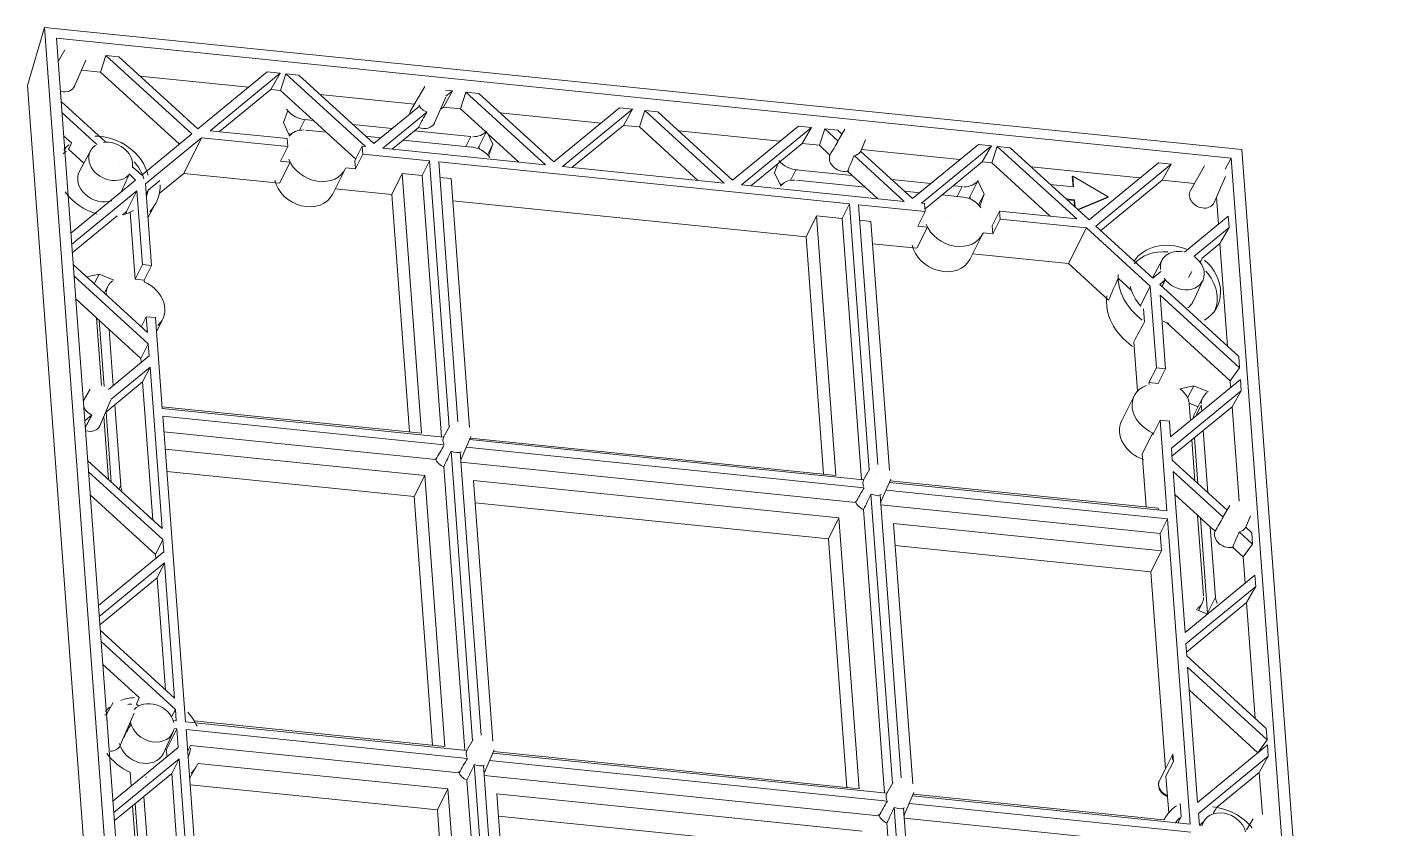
# Model space of a CAD drawing. Extents: x 4116 to 5931, y -3683 to -1260.
# Drawn here: x 4971.9 to 5147.3, y -2296.9 to -2194.3 of the extents above; entities that cross this region are included whole.
import ezdxf

# ---------------------------------------------------------------- set-up
doc = ezdxf.new("R2010")
doc.units = 0
doc.header["$MEASUREMENT"] = 0
doc.layers.add('2', color=7, linetype='Continuous', true_color=0xffffff)

msp = doc.modelspace()

# ---------------------------------------------------------------- linework, layer by layer
at = {"layer": '2', "color": 7, "linetype": 'Continuous', "lineweight": 13}
for p, q in [((4971.925, -2201.7), (4974.102, -2194.253)), ((4974.102, -2194.253), (5127.51, -2209.897)), ((4993.929, -2461.745), (4974.102, -2194.253)), ((4995.277, -2460.637), (4975.636, -2195.655)), ((4975.636, -2195.655), (5126.162, -2211.005)), ((4976.725, -2197.129), (4975.857, -2198.632)), ((4981.296, -2199.979), (4981.994, -2197.864)), ((4983.651, -2198.033), (4981.994, -2197.864)), ((4981.994, -2197.864), (4992.98, -2207.906)), ((4977.968, -2201.795), (4979.403, -2198.475)), ((4993.756, -2207.269), (4983.651, -2198.033)), ((4981.296, -2199.979), (4978.86, -2199.731)), ((4991.395, -2209.209), (4981.296, -2199.979)), ((5000.269, -2201.914), (4986.343, -2200.494)), ((4993.756, -2207.269), (5002.635, -2199.969)), ((5004.292, -2200.138), (4995.346, -2207.492)), ((5004.292, -2200.138), (5002.635, -2199.969)), ((5004.292, -2200.138), (5003.124, -2202.205)), ((5004.35, -2202.33), (5005.048, -2200.215)), ((5006.705, -2200.384), (5005.048, -2200.215)), ((5015.228, -2209.52), (5005.048, -2200.215)), ((5006.705, -2200.384), (5016.299, -2209.152)), ((4991.621, -2467.436), (4971.925, -2201.7)), ((4996.544, -2207.614), (5003.124, -2202.205)), ((5004.35, -2202.33), (5003.124, -2202.205)), ((5004.35, -2202.33), (5008.574, -2206.19)), ((5021.533, -2204.082), (5009.397, -2202.845)), ((5022.834, -2201.831), (5021.025, -2204.963)), ((5026.386, -2202.391), (5025.218, -2204.458)), ((5025.487, -2202.3), (5026.386, -2202.391)), ((5026.386, -2202.391), (5025.547, -2203.081)), ((5027.404, -2204.681), (5028.102, -2202.566)), ((5029.76, -2202.735), (5028.102, -2202.566)), ((5038.283, -2211.871), (5028.102, -2202.566)), ((5029.76, -2202.735), (5039.353, -2211.503)), ((4976.235, -2203.736), (4981.957, -2208.965)), ((5004.723, -2206.462), (5005.276, -2204.922)), ((5016.299, -2209.152), (5022.145, -2204.346)), ((5024.076, -2206.497), (5025.511, -2203.177)), ((5024.814, -2204.789), (5025.218, -2204.458)), ((5027.404, -2204.681), (5025.218, -2204.458)), ((5027.404, -2204.681), (5030.657, -2207.654)), ((5039.353, -2211.503), (5047.783, -2204.573)), ((5049.44, -2204.742), (5040.495, -2212.096)), ((5049.44, -2204.742), (5047.783, -2204.573)), ((5049.44, -2204.742), (5048.272, -2206.809)), ((5050.327, -2207.018), (5051.025, -2204.904)), ((5052.682, -2205.073), (5051.025, -2204.904)), ((5051.025, -2204.904), (5061.205, -2214.208)), ((4980.817, -2209.269), (4976.342, -2205.179)), ((5005.515, -2208.14), (5004.723, -2206.462)), ((5006.764, -2207.442), (5007.451, -2206.076)), ((5007.451, -2206.076), (5008.574, -2206.19)), ((5008.574, -2206.19), (5010.21, -2207.686)), ((5023.079, -2205.11), (5017.44, -2209.745)), ((5045.417, -2206.518), (5032.452, -2205.196)), ((5062.275, -2213.841), (5052.682, -2205.073)), ((4976.561, -2208.132), (4977.569, -2209.053)), ((4992.98, -2207.906), (4986.567, -2213.179)), ((4987.062, -2214.304), (4994.25, -2208.394)), ((4994.25, -2208.394), (4991.947, -2212.974)), ((5005.297, -2209.52), (4994.25, -2208.394)), ((5005.221, -2208.499), (4995.346, -2207.492)), ((5010.21, -2207.686), (5007.55, -2207.415)), ((5010.21, -2207.686), (5013.991, -2211.142)), ((5013.621, -2206.705), (5018.651, -2207.218)), ((5017.214, -2208.4), (5015.257, -2208.201)), ((5020.068, -2208.691), (5021.506, -2207.509)), ((5021.506, -2207.509), (5022.045, -2207.066)), ((5021.506, -2207.509), (5028.741, -2208.247)), ((5028.741, -2208.247), (5028.105, -2209.511)), ((5029.747, -2209.57), (5030.693, -2207.687)), ((5030.657, -2207.654), (5030.976, -2207.946)), ((5030.976, -2207.946), (5034.893, -2211.525)), ((5030.976, -2207.946), (5031.568, -2209.2)), ((5041.692, -2212.218), (5048.272, -2206.809)), ((5050.327, -2207.018), (5048.272, -2206.809)), ((5057.815, -2213.863), (5050.327, -2207.018)), ((5068.34, -2208.855), (5055.374, -2207.533)), ((5070.705, -2206.911), (5062.275, -2213.841)), ((5063.417, -2214.434), (5072.363, -2207.08)), ((5072.363, -2207.08), (5070.705, -2206.911)), ((5072.363, -2207.08), (5071.194, -2209.146)), ((5073.381, -2209.369), (5074.079, -2207.255)), ((5074.079, -2207.255), (5075.787, -2208.816)), ((5074.079, -2207.255), (5075.736, -2207.424)), ((5076.279, -2207.92), (5075.736, -2207.424)), ((5076.628, -2207.316), (5075.874, -2208.621)), ((4979.158, -2211.646), (4977.213, -2209.868)), ((4980.012, -2210.064), (4978.594, -2212.691)), ((5004.349, -2211.406), (5005.297, -2209.52)), ((5005.297, -2209.52), (5005.221, -2208.499)), ((5013.879, -2211.365), (5014.827, -2209.479)), ((5015.228, -2209.52), (5014.827, -2209.479)), ((5014.827, -2209.479), (5014.903, -2210.5)), ((5038.283, -2211.871), (5017.44, -2209.745)), ((5018.637, -2209.868), (5020.068, -2208.691)), ((5028.84, -2209.586), (5020.068, -2208.691)), ((5029.747, -2209.57), (5029.894, -2209.881)), ((5030.873, -2210.581), (5031.568, -2209.2)), ((5031.568, -2209.2), (5031.015, -2210.74)), ((5071.194, -2209.146), (5068.336, -2211.496)), ((5073.381, -2209.369), (5071.194, -2209.146)), ((5074.741, -2210.612), (5073.381, -2209.369)), ((5085.33, -2216.192), (5078.676, -2210.111)), ((5078.678, -2210.112), (5079.305, -2208.662)), ((5091.394, -2211.206), (5078.762, -2209.918)), ((5093.76, -2209.262), (5085.33, -2216.192)), ((5086.471, -2216.785), (5095.417, -2209.431)), ((5095.417, -2209.431), (5093.76, -2209.262)), ((5095.417, -2209.431), (5094.249, -2211.497)), ((5095.475, -2211.622), (5096.173, -2209.508)), ((5096.173, -2209.508), (5106.353, -2218.812)), ((5097.83, -2209.677), (5096.173, -2209.508)), ((5107.935, -2218.912), (5097.83, -2209.677)), ((5147.336, -2477.389), (5127.51, -2209.897)), ((5004.235, -2214.227), (5005.59, -2211.533)), ((5005.59, -2211.533), (5004.349, -2211.406)), ((5013.955, -2212.386), (5013.879, -2211.365)), ((5014.903, -2210.5), (5013.955, -2212.386)), ((5023.443, -2211.371), (5014.903, -2210.5)), ((5023.443, -2211.371), (5022.494, -2213.257)), ((5023.443, -2211.371), (5025.972, -2245.489)), ((5024.615, -2211.49), (5027.083, -2244.798)), ((5077.236, -2216.856), (5024.615, -2211.49)), ((5068.056, -2211.727), (5064.614, -2214.556)), ((5067.642, -2212.878), (5068.056, -2211.727)), ((5068.336, -2211.496), (5068.056, -2211.727)), ((5077.842, -2210.694), (5084.259, -2216.559)), ((5094.249, -2211.497), (5090.537, -2214.549)), ((5095.475, -2211.622), (5094.249, -2211.497)), ((5102.963, -2218.467), (5095.475, -2211.622)), ((5107.935, -2218.912), (5116.814, -2211.613)), ((5118.471, -2211.782), (5108.817, -2219.719)), ((5118.471, -2211.782), (5116.814, -2211.613)), ((5118.471, -2211.782), (5117.303, -2213.848)), ((5126.162, -2211.005), (5125.36, -2212.424)), ((5145.802, -2475.987), (5126.162, -2211.005)), ((4985.792, -2213.816), (4984.987, -2213.081)), ((4985.398, -2212.11), (4986.567, -2213.179)), ((4991.947, -2212.974), (4988.824, -2215.541)), ((4991.947, -2212.974), (5004.235, -2214.227)), ((5011.007, -2215.671), (5012.632, -2212.438)), ((5013.955, -2212.386), (5012.714, -2212.259)), ((5018.604, -2215.692), (5019.958, -2212.998)), ((5019.958, -2212.998), (5022.494, -2213.257)), ((5019.958, -2212.998), (5022.424, -2246.257)), ((5024.975, -2246.726), (5022.494, -2213.257)), ((5024.763, -2213.488), (5026.202, -2213.635)), ((5026.202, -2213.635), (5028.568, -2245.552)), ((5061.205, -2214.208), (5040.495, -2212.096)), ((5068.434, -2214.556), (5067.642, -2212.878)), ((5070.37, -2212.492), (5069.683, -2213.858)), ((5070.37, -2212.492), (5077.605, -2213.23)), ((5077.605, -2213.23), (5076.992, -2212.67)), ((5079.241, -2214.725), (5077.605, -2213.23)), ((5114.448, -2213.557), (5100.522, -2212.137)), ((5105.791, -2213.426), (5105.845, -2213.318)), ((5105.883, -2214.672), (5105.791, -2213.426)), ((5105.845, -2213.318), (5110.376, -2215.96)), ((5105.946, -2214.678), (5105.845, -2213.318)), ((5122.736, -2212.018), (5120.927, -2215.15)), ((5123.979, -2216.685), (5125.414, -2213.364)), ((4977.488, -2220.643), (4985.792, -2213.816)), ((4985.965, -2215.205), (4977.595, -2222.086)), ((4985.965, -2215.205), (4984.624, -2217.872)), ((4985.965, -2215.205), (4986.665, -2224.643)), ((4987.062, -2214.304), (4987.837, -2224.762)), ((4987.41, -2215.123), (4988.908, -2213.892)), ((5011.367, -2214.954), (5018.604, -2215.692)), ((5084.259, -2216.559), (5063.417, -2214.434)), ((5079.241, -2214.725), (5070.469, -2213.831)), ((5080.87, -2216.214), (5079.241, -2214.725)), ((5082.652, -2213.745), (5087.683, -2214.258)), ((5086.245, -2215.44), (5084.288, -2215.24)), ((5090.537, -2214.549), (5089.099, -2215.731)), ((5090.537, -2214.549), (5091.66, -2214.663)), ((5091.025, -2215.927), (5091.66, -2214.663)), ((5092.666, -2215.986), (5093.696, -2213.938)), ((5093.696, -2213.938), (5094.487, -2215.616)), ((5102.97, -2214.375), (5105.946, -2214.678)), ((5109.454, -2220.301), (5117.303, -2213.848)), ((5121.436, -2214.27), (5117.303, -2213.848)), ((4987.378, -2218.575), (4988.315, -2216.896)), ((5018.604, -2215.692), (5020.857, -2246.097)), ((5026.414, -2216.489), (5071.677, -2221.104)), ((5077.236, -2216.856), (5076.288, -2218.742)), ((5077.236, -2216.856), (5079.765, -2250.975)), ((5078.408, -2216.976), (5080.877, -2250.283)), ((5086.948, -2217.847), (5078.408, -2216.976)), ((5086.872, -2216.826), (5086.471, -2216.785)), ((5086.948, -2217.847), (5086.872, -2216.826)), ((5089.099, -2215.731), (5086.924, -2217.519)), ((5091.759, -2216.002), (5089.099, -2215.731)), ((5092.666, -2215.986), (5092.813, -2216.297)), ((5093.792, -2216.997), (5094.487, -2215.616)), ((5094.487, -2215.616), (5093.934, -2217.156)), ((5105.015, -2216.244), (5106.07, -2216.352)), ((5105.155, -2216.372), (5106.015, -2216.459)), ((5106.015, -2216.459), (5106.07, -2216.352)), ((5106.071, -2217.209), (5106.015, -2216.459)), ((5106.138, -2217.27), (5106.07, -2216.352)), ((5110.376, -2215.96), (5106.48, -2217.583)), ((5110.322, -2216.068), (5106.544, -2217.641)), ((5110.322, -2216.068), (5110.376, -2215.96)), ((5124.268, -2216.015), (5124.525, -2219.477)), ((4977.672, -2223.129), (4983.434, -2218.393)), ((4984.624, -2217.872), (4984.149, -2218.263)), ((4984.624, -2217.872), (4984.642, -2218.115)), ((4985.717, -2226.529), (4985.08, -2217.936)), ((5073.032, -2218.41), (5071.677, -2221.104)), ((5073.032, -2218.41), (5076.288, -2218.742)), ((5073.032, -2218.41), (5075.497, -2251.669)), ((5078.769, -2252.212), (5076.288, -2218.742)), ((5086, -2219.733), (5086.948, -2217.847)), ((5095.53, -2219.691), (5096.478, -2217.805)), ((5096.554, -2218.826), (5095.606, -2220.712)), ((5106.353, -2218.812), (5096.478, -2217.805)), ((5096.478, -2217.805), (5096.554, -2218.826)), ((5107.601, -2219.953), (5096.554, -2218.826)), ((5125.77, -2218.453), (5120.166, -2223.059)), ((5125.77, -2218.453), (5125.877, -2219.896)), ((5078.556, -2218.974), (5079.996, -2219.12)), ((5079.996, -2219.12), (5082.362, -2251.038)), ((5085.886, -2222.553), (5087.241, -2219.859)), ((5087.241, -2219.859), (5086, -2219.733)), ((5095.606, -2220.712), (5094.365, -2220.586)), ((5095.606, -2220.712), (5095.53, -2219.691)), ((5105.298, -2224.533), (5107.601, -2219.953)), ((5107.601, -2219.953), (5115.782, -2227.43)), ((5116.116, -2226.39), (5108.817, -2219.719)), ((5121.369, -2223.602), (5125.877, -2219.896)), ((5125.877, -2219.896), (5124.709, -2221.963)), ((5071.677, -2221.104), (5073.931, -2251.509)), ((5080.207, -2221.974), (5085.886, -2222.553)), ((5092.658, -2223.997), (5094.283, -2220.764)), ((5124.709, -2221.963), (5122.441, -2223.827)), ((5124.709, -2221.963), (5125.685, -2235.136)), ((5093.018, -2223.281), (5105.298, -2224.533)), ((5117.295, -2224.064), (5116.065, -2226.343)), ((4977.786, -2224.653), (4987.311, -2233.359)), ((4979.508, -2226.227), (4981.111, -2225.874)), ((4981.111, -2225.874), (4980.485, -2227.12)), ((4981.111, -2225.874), (4983.002, -2226.648)), ((4985.717, -2226.529), (4986.665, -2224.643)), ((4986.665, -2224.643), (4987.837, -2224.762)), ((4987.837, -2224.762), (4986.888, -2226.648)), ((5110.429, -2229.223), (5105.298, -2224.533)), ((5117.143, -2225.545), (5116.116, -2226.39)), ((5120.696, -2226.315), (5121.083, -2225.547)), ((4987.418, -2234.803), (4977.893, -2226.097)), ((4982.24, -2227.423), (4981.792, -2228.315)), ((4986.888, -2226.648), (4985.717, -2226.529)), ((4986.888, -2226.648), (4986.907, -2226.893)), ((5111.652, -2226.408), (5113.356, -2227.966)), ((5115.782, -2227.43), (5114.524, -2229.931)), ((5116.557, -2237.889), (5115.782, -2227.43)), ((5116.998, -2227.196), (5117.704, -2226.615)), ((5127.103, -2236.431), (5116.998, -2227.196)), ((5121.254, -2229.394), (5122.517, -2226.689)), ((4978.111, -2229.049), (4980.763, -2231.473)), ((4982.059, -2228.372), (4981.994, -2228.5)), ((4982.059, -2228.372), (4982.074, -2228.572)), ((5117.729, -2238.008), (5117.029, -2228.57)), ((5117.029, -2228.57), (5127.21, -2237.875)), ((5114.909, -2230.337), (5115.032, -2231.993)), ((4980.763, -2231.473), (4982.4, -2232.969)), ((4981.406, -2240.145), (4980.763, -2231.473)), ((4981.132, -2231.811), (4981.759, -2240.27)), ((4982.4, -2232.969), (4986.47, -2236.689)), ((4982.4, -2232.969), (4982.931, -2240.135)), ((4987.161, -2231.336), (4986.511, -2232.628)), ((4988.333, -2231.456), (4987.161, -2231.336)), ((4987.161, -2231.336), (4987.311, -2233.359)), ((4988.333, -2231.456), (4989.194, -2243.078)), ((4988.465, -2233.244), (4989.269, -2231.645)), ((5126.011, -2239.532), (5117.883, -2232.103)), ((5113.667, -2234.551), (5114.136, -2240.878)), ((4982.299, -2240.655), (4987.533, -2236.352)), ((4987.418, -2234.803), (4986.47, -2236.689)), ((4987.418, -2234.803), (4987.533, -2236.352)), ((5127.103, -2236.431), (5127.21, -2237.875)), ((4987.64, -2237.796), (4982.663, -2241.887)), ((4986.507, -2237.195), (4986.47, -2236.689)), ((4987.64, -2237.796), (4986.691, -2239.682)), ((4987.64, -2237.796), (4989.171, -2258.46)), ((5115.609, -2239.775), (5116.557, -2237.889)), ((5116.557, -2237.889), (5117.729, -2238.008)), ((5117.729, -2238.008), (5116.781, -2239.894)), ((5127.21, -2237.875), (5126.011, -2239.532)), ((4983.115, -2242.622), (4986.691, -2239.682)), ((4988.004, -2257.393), (4986.691, -2239.682)), ((5116.781, -2239.894), (5115.609, -2239.775)), ((5115.627, -2240.019), (5115.609, -2239.775)), ((5127.32, -2239.37), (5118.375, -2246.724)), ((5126.011, -2239.532), (5126.075, -2240.394)), ((5127.32, -2239.37), (5127.427, -2240.814)), ((4979.95, -2240.637), (4979.082, -2242.141)), ((5113.724, -2241.471), (5112.098, -2244.704)), ((5118.482, -2248.168), (5127.427, -2240.814)), ((5119.555, -2240.573), (5121.358, -2240.176)), ((5121.358, -2240.176), (5120.566, -2241.751)), ((5121.358, -2240.176), (5123.249, -2240.95)), ((5122.488, -2241.725), (5121.458, -2243.773)), ((5127.427, -2240.814), (5126.259, -2242.88)), ((4979.163, -2243.233), (4979.261, -2243.152)), ((4981.192, -2245.303), (4982.628, -2241.983)), ((4981.931, -2243.596), (4983.115, -2242.622)), ((4983.115, -2242.622), (4983.883, -2252.982)), ((4989.179, -2242.867), (5022.424, -2246.257)), ((4989.194, -2243.078), (5025.25, -2246.755)), ((5121.911, -2242.871), (5120.757, -2242.399)), ((5120.926, -2244.627), (5120.769, -2242.517)), ((5122.306, -2242.673), (5121.604, -2244.069)), ((5122.306, -2242.673), (5122.363, -2243.445)), ((5126.259, -2242.88), (5122.548, -2245.932)), ((5126.259, -2242.88), (5127.157, -2254.992)), ((4980.195, -2243.916), (4979.27, -2244.677)), ((4982.298, -2252.178), (4981.701, -2244.126)), ((4982.002, -2243.537), (4982.667, -2252.515)), ((4989.27, -2244.099), (4992.171, -2283.239)), ((4989.27, -2244.099), (5025.326, -2247.775)), ((5117.053, -2244.582), (5116.105, -2246.468)), ((5118.225, -2244.702), (5117.053, -2244.582)), ((5117.914, -2256.204), (5117.053, -2244.582)), ((5118.375, -2246.724), (5118.225, -2244.702)), ((5024.251, -2249.648), (4989.418, -2246.096)), ((5026.059, -2245.339), (5025.242, -2246.754)), ((5027.445, -2249.673), (5028.736, -2246.685)), ((5028.664, -2246.851), (5028.668, -2246.893)), ((5028.668, -2246.893), (5075.497, -2251.669)), ((5116.087, -2246.224), (5114.732, -2248.918)), ((5116.105, -2246.468), (5116.087, -2246.224)), ((5122.548, -2245.932), (5121.11, -2247.114)), ((5121.434, -2246.847), (5121.869, -2252.708)), ((5122.548, -2245.932), (5123.136, -2253.866)), ((4989.582, -2248.305), (5022.827, -2251.695)), ((5026.2, -2248.575), (5028.948, -2285.651)), ((5027.372, -2248.694), (5030.06, -2284.96)), ((5028.141, -2248.062), (5079.119, -2253.261)), ((5028.561, -2247.092), (5079.043, -2252.24)), ((5118.597, -2249.718), (5118.482, -2248.168)), ((5121.11, -2247.114), (5118.559, -2249.211)), ((5121.5, -2252.371), (5121.11, -2247.114)), ((4979.646, -2249.754), (4989.171, -2258.46)), ((5078.044, -2255.134), (5027.468, -2249.976)), ((5114.732, -2248.918), (5115.236, -2255.721)), ((5125.613, -2256.13), (5118.597, -2249.718)), ((4989.278, -2259.904), (4979.753, -2251.198)), ((4989.794, -2251.159), (5021.472, -2254.389)), ((5022.827, -2251.695), (5021.472, -2254.389)), ((5022.827, -2251.695), (5025.4, -2286.418)), ((5027.952, -2286.888), (5025.26, -2250.571)), ((5079.852, -2250.825), (5079.035, -2252.239)), ((5081.238, -2255.159), (5082.53, -2252.171)), ((5120.235, -2271.825), (5118.704, -2251.161)), ((5118.704, -2251.161), (5125.121, -2257.026)), ((4983.883, -2252.982), (4983.661, -2253.423)), ((5029.071, -2252.332), (5075.9, -2257.107)), ((5029.071, -2252.332), (5031.545, -2285.714)), ((5081.934, -2253.548), (5117.99, -2257.225)), ((5082.354, -2252.578), (5117.914, -2256.204)), ((5082.458, -2252.337), (5082.461, -2252.379)), ((5082.461, -2252.379), (5116.802, -2255.881)), ((4979.972, -2254.15), (4988.33, -2261.79)), ((5021.472, -2254.389), (5023.834, -2286.258)), ((5029.283, -2255.186), (5074.545, -2259.802)), ((5079.994, -2254.06), (5082.742, -2291.137)), ((5081.166, -2254.18), (5083.854, -2290.445)), ((5117.042, -2259.111), (5081.261, -2255.462)), ((5121.825, -2256.767), (5118.923, -2254.114)), ((5125.961, -2255.527), (5125.207, -2256.832)), ((5075.9, -2257.107), (5074.545, -2259.802)), ((5075.9, -2257.107), (5078.473, -2291.83)), ((5081.746, -2292.374), (5079.054, -2256.056)), ((5116.802, -2255.881), (5116.818, -2256.092)), ((5117.042, -2259.111), (5117.99, -2257.225)), ((5120.891, -2296.366), (5117.99, -2257.225)), ((5123.462, -2258.262), (5121.825, -2256.767)), ((5122.593, -2267.127), (5121.825, -2256.767)), ((5122.194, -2257.104), (5123.101, -2269.331)), ((5128.012, -2258.323), (5128.638, -2256.873)), ((5082.864, -2257.818), (5085.338, -2291.2)), ((5082.864, -2257.818), (5117.206, -2261.32)), ((5117.042, -2259.111), (5117.206, -2261.32)), ((5124.075, -2258.823), (5123.462, -2258.262)), ((5123.462, -2258.262), (5124.13, -2267.283)), ((5127.176, -2258.905), (5128.884, -2260.466)), ((5128.777, -2259.022), (5128.01, -2258.321)), ((5128.777, -2259.022), (5128.884, -2260.466)), ((4989.278, -2259.904), (4988.33, -2261.79)), ((4989.278, -2259.904), (4989.393, -2261.453)), ((5074.545, -2259.802), (5076.907, -2291.67)), ((5083.076, -2260.672), (5115.851, -2264.014)), ((5127.685, -2262.123), (5126.326, -2260.88)), ((5128.884, -2260.466), (5127.685, -2262.123)), ((4981.023, -2268.334), (4989.393, -2261.453)), ((4988.368, -2262.296), (4988.33, -2261.79)), ((5117.206, -2261.32), (5115.851, -2264.014)), ((5127.685, -2262.123), (5127.935, -2265.495)), ((4989.5, -2262.897), (4981.13, -2269.778)), ((4989.5, -2262.897), (4988.552, -2264.783)), ((4989.5, -2262.897), (4990.784, -2280.214)), ((5115.851, -2264.014), (5117.723, -2289.276)), ((5129.181, -2264.471), (5120.235, -2271.825)), ((5129.181, -2264.471), (5129.288, -2265.915)), ((4981.207, -2270.821), (4988.552, -2264.783)), ((4989.617, -2279.147), (4988.552, -2264.783)), ((5120.342, -2273.269), (5129.288, -2265.915)), ((5129.288, -2265.915), (5128.12, -2267.981)), ((5128.12, -2267.981), (5120.42, -2274.312)), ((5124.13, -2267.283), (5123.101, -2269.331)), ((5128.12, -2267.981), (5129.22, -2282.828)), ((5123.122, -2269.453), (5121.651, -2268.85)), ((5121.959, -2268.976), (5122.412, -2268.075)), ((4981.258, -2271.508), (4990.784, -2280.214)), ((4990.891, -2281.658), (4981.365, -2272.952)), ((5120.457, -2274.819), (5120.342, -2273.269)), ((5130.638, -2284.123), (5120.457, -2274.819)), ((4981.584, -2275.904), (4986.235, -2280.155)), ((5121.848, -2293.58), (5120.564, -2276.262)), ((5120.564, -2276.262), (5130.745, -2285.567)), ((5129.546, -2287.224), (5120.783, -2279.215)), ((4982.927, -2280.799), (4982.11, -2282.213)), ((4986.159, -2281.226), (4985.891, -2280.981)), ((4990.891, -2281.658), (4990.406, -2282.622)), ((4990.891, -2281.658), (4990.999, -2283.12)), ((4982.051, -2282.207), (4982.118, -2282.214)), ((4982.194, -2283.235), (4982.127, -2283.228)), ((4983.96, -2285.948), (4985.604, -2282.145)), ((4985.202, -2283.542), (4985.009, -2283.522)), ((4990.616, -2283.081), (4990.999, -2283.12)), ((4992.171, -2283.239), (5028.227, -2286.916)), ((4993.304, -2283.145), (5025.4, -2286.418)), ((4989.304, -2287.355), (4990.567, -2284.651)), ((4991.075, -2284.141), (4989.734, -2286.808)), ((4991.075, -2284.141), (4990.727, -2284.105)), ((4991.075, -2284.141), (4991.254, -2286.554)), ((4992.247, -2284.26), (4993.48, -2300.902)), ((4992.247, -2284.26), (5028.302, -2287.937)), ((5029.036, -2285.5), (5028.218, -2286.915)), ((5130.745, -2285.567), (5129.546, -2287.224)), ((5130.638, -2284.123), (5130.745, -2285.567)), ((4982.884, -2293.435), (4991.254, -2286.554)), ((4989.734, -2286.808), (4989.567, -2286.791)), ((4989.734, -2286.808), (4989.803, -2287.747)), ((5027.228, -2289.81), (4992.838, -2286.303)), ((5030.422, -2289.834), (5031.713, -2286.847)), ((5031.537, -2287.254), (5082.02, -2292.402)), ((5031.641, -2287.013), (5031.644, -2287.055)), ((5031.644, -2287.055), (5078.473, -2291.83)), ((5130.793, -2286.225), (5121.848, -2293.58)), ((5129.546, -2287.224), (5129.548, -2287.249)), ((5130.793, -2286.225), (5130.9, -2287.669)), ((4991.361, -2287.998), (4982.991, -2294.879)), ((4991.361, -2287.998), (4990.412, -2289.884)), ((4991.361, -2287.998), (4992.308, -2300.783)), ((4992.712, -2290.536), (4993.649, -2288.857)), ((4993.787, -2288.592), (5025.804, -2291.857)), ((5032.063, -2327.672), (5029.177, -2288.736)), ((5033.235, -2327.791), (5030.349, -2288.856)), ((5031.118, -2288.224), (5082.096, -2293.423)), ((5117.723, -2289.276), (5118.672, -2287.391)), ((5118.741, -2288.322), (5117.792, -2290.208)), ((5118.741, -2288.322), (5118.672, -2287.391)), ((5121.955, -2295.023), (5130.9, -2287.669)), ((5130.9, -2287.669), (5129.732, -2289.736)), ((4985.214, -2291.519), (4985.082, -2289.739)), ((4986.645, -2290.251), (4986.652, -2290.337)), ((4986.836, -2292.824), (4990.412, -2289.884)), ((4991.36, -2302.668), (4990.412, -2289.884)), ((5028.237, -2290.732), (5030.967, -2327.559)), ((5081.021, -2295.296), (5030.445, -2290.138)), ((5117.722, -2289.264), (5116.957, -2290.787)), ((5117.792, -2290.208), (5118.141, -2294.91)), ((5129.732, -2289.736), (5124.265, -2294.231)), ((5129.732, -2289.736), (5130.134, -2295.153)), ((4992.77, -2291.321), (5024.449, -2294.551)), ((5024.449, -2294.551), (5025.804, -2291.857)), ((5025.804, -2291.857), (5028.431, -2327.301)), ((5032.047, -2292.494), (5034.675, -2327.938)), ((5032.047, -2292.494), (5078.877, -2297.269)), ((5082.829, -2290.986), (5082.012, -2292.401)), ((5084.215, -2295.32), (5085.507, -2292.332)), ((5085.435, -2292.498), (5085.438, -2292.541)), ((5085.438, -2292.541), (5117.533, -2295.814)), ((4983.068, -2295.922), (4985.398, -2294.006)), ((4985.398, -2294.006), (4986.836, -2292.824)), ((4985.957, -2301.543), (4985.398, -2294.006)), ((4985.723, -2293.74), (4986.326, -2301.881)), ((4986.836, -2292.824), (4987.593, -2303.038)), ((5085.857, -2333.157), (5082.971, -2294.222)), ((5087.028, -2333.277), (5084.143, -2294.342)), ((5084.911, -2293.71), (5120.967, -2297.386)), ((5085.331, -2292.739), (5120.891, -2296.366)), ((5119.607, -2293.715), (5119.729, -2295.371)), ((5024.449, -2294.551), (5026.865, -2327.142)), ((5032.259, -2295.348), (5077.522, -2299.963)), ((5118.478, -2299.115), (5084.238, -2295.624)), ((5122.063, -2296.485), (5121.955, -2295.023)), ((5122.621, -2296.04), (5122.078, -2296.487)), ((5122.629, -2296.025), (5122.364, -2296.516)), ((5123.829, -2295.047), (5123.803, -2295.068)), ((5128.938, -2295.688), (5128.121, -2297.103)), ((5082.031, -2296.218), (5084.76, -2333.045)), ((5122.446, -2296.524), (5122.063, -2296.485))]:
    msp.add_line(p, q, dxfattribs=at)
for centre, major_axis, start_param, end_param in [((4978.039, -2197.851), (-1.34, 0.674), 0, 6.2831855), ((4978.039, -2197.851), (0.402, -0.202), 0, 6.2831855), ((4976.414, -2201.084), (1.527, -0.768), 4.9780235, 6.3200397), ((5024.148, -2202.553), (-1.34, 0.674), 0, 6.2831855), ((5024.148, -2202.553), (0.402, -0.202), 0, 6.2831855), ((5007.284, -2203.817), (-2.412, 1.213), 0.9690374, 2.1106801), ((5023.471, -2203.9), (1.418, -0.713), 3.9319081, 4.8651714), ((5022.522, -2205.786), (1.527, -0.768), 3.1047008, 3.3651273), ((5022.522, -2205.786), (1.527, -0.768), 4.8212276, 6.3200397), ((4981.65, -2213.311), (-5.434, 2.733), 3.7273002, 5.2801681), ((5006.254, -2205.864), (-2.412, 1.213), 1.6126753, 1.7718309), ((5007.718, -2209.674), (-2.412, 1.213), 5.2522726, 6.1407695), ((5028.573, -2205.988), (-2.412, 1.213), 2.1106801, 2.9330518), ((5077.941, -2208.039), (-0.402, 0.202), 0, 6.2831855), ((4981.257, -2214.092), (5.389, -2.71), 2.80038, 2.9062328), ((4981.65, -2213.311), (-5.434, 2.733), 5.9425344, 6.1404448), ((4982.598, -2211.425), (-2.611, 1.313), 5.8689203, 9.2845211), ((4982.598, -2211.425), (-2.611, 1.313), 3.5058668, 5.433382), ((5009.059, -2210.641), (-1.027, 0.517), 0, 6.2831855), ((5029.007, -2211.845), (-2.412, 1.213), 4.11063, 5.2522726), ((5027.544, -2208.035), (-2.412, 1.213), 2.9062355, 2.9991767), ((5077.264, -2209.386), (1.418, -0.713), 3.1047204, 3.239253), ((5077.264, -2209.386), (1.418, -0.713), 5.5944123, 6.2748361), ((5077.941, -2208.039), (1.34, -0.674), 0, 6.2831855), ((4982.598, -2211.425), (-2.611, 1.313), 3.3673983, 3.5058668), ((4981.257, -2214.092), (5.389, -2.71), 0.6467712, 1.1008966), ((5009.059, -2210.641), (3.574, -1.797), 3.8591247, 6.3322692), ((5070.203, -2210.233), (-2.412, 1.213), 1.0608031, 2.1106801), ((5076.316, -2211.272), (-1.527, 0.768), 0.0694124, 2.4871821), ((4981.257, -2214.092), (2.689, -1.352), 3.123215, 5.6363344), ((4982.598, -2211.425), (1.117, -0.562), 0, 6.2831855), ((5124.05, -2212.741), (-0.402, 0.202), 0, 6.2831855), ((5124.05, -2212.741), (1.34, -0.674), 0, 6.2831855), ((4981.65, -2213.311), (-5.434, 2.733), 0.9694927, 1.8172861), ((4981.65, -2213.311), (-5.434, 2.733), 3.1770179, 3.3026116), ((4981.65, -2213.311), (6.763, -3.401), 6.0475473, 6.6691384), ((5007.433, -2213.874), (-3.574, 1.797), 0.5468248, 3.1416662), ((5069.173, -2212.281), (2.412, -1.213), 4.7542682, 4.9134235), ((5070.637, -2216.09), (-2.412, 1.213), 5.2522726, 6.1407695), ((5091.493, -2212.404), (-2.412, 1.213), 2.1106801, 2.9991767), ((5122.425, -2215.974), (-1.527, 0.768), 6.246366, 9.4616327), ((5091.927, -2218.261), (-2.412, 1.213), 4.11063, 5.2522726), ((5090.463, -2214.452), (2.412, -1.213), 6.0478282, 6.1407695), ((4981.65, -2213.311), (-5.434, 2.733), 2.3741901, 2.6746688), ((5090.71, -2218.967), (-1.027, 0.517), 0, 6.2831855), ((5090.71, -2218.967), (-3.574, 1.797), 0.717532, 3.1906767), ((5089.084, -2222.2), (3.574, -1.797), 3.6883271, 6.2831855), ((5118.934, -2227.31), (-5.434, 2.733), 4.8354211, 6.2110829), ((5118.541, -2228.092), (5.389, -2.71), 2.0407391, 2.930728), ((5119.882, -2225.424), (-2.611, 1.313), 5.0585904, 6.7932506), ((5119.882, -2225.424), (-2.611, 1.313), 3.5058668, 4.4937863), ((5118.934, -2227.31), (-5.434, 2.733), 2.6522622, 4.3893919), ((5118.934, -2227.31), (6.763, -3.401), 3.4842651, 4.4836512), ((5119.882, -2225.424), (-2.611, 1.313), 0.966293, 3.5058668), ((5118.541, -2228.092), (5.389, -2.71), 0.0355574, 1.1008528), ((4984.652, -2228.636), (-2.412, 1.213), 5.8712521, 6.6474595), ((4985.696, -2229.848), (3.574, -1.797), 5.9548512, 7.931036), ((5118.934, -2227.31), (-5.434, 2.733), 0.5829086, 1.1107532), ((5119.882, -2225.424), (1.117, -0.562), 0, 6.2831855), ((5117.308, -2230.543), (-6.623, 3.33), 0.2528692, 1.3894838), ((5118.541, -2228.092), (2.689, -1.352), 5.8765559, 6.3015766), ((4985.696, -2229.848), (1.027, -0.517), 0, 6.2831855), ((5118.934, -2227.31), (-5.434, 2.733), 1.6886635, 1.8209637), ((4981.264, -2241.359), (-1.34, 0.674), 0, 6.2831855), ((4981.264, -2241.359), (0.402, -0.202), 0, 6.2831855), ((5117.298, -2243.268), (-3.574, 1.797), 5.6532226, 7.931036), ((5118.176, -2242.252), (-2.412, 1.213), 3.5058668, 4.4907322), ((5124.9, -2242.938), (-2.412, 1.213), 5.8712521, 6.6474595), ((4980.587, -2242.707), (1.418, -0.713), 3.9319081, 4.8651714), ((5117.298, -2243.268), (-1.027, 0.517), 0, 6.2831855), ((5115.672, -2246.501), (3.574, -1.797), 3.1416662, 4.8970971), ((5123.87, -2244.986), (-2.412, 1.213), 6.283185, 6.5005617), ((4979.638, -2244.592), (1.527, -0.768), 4.9779973, 6.3200397), ((5026.695, -2247.408), (1.418, -0.713), 3.1826489, 3.869148), ((5027.373, -2246.061), (-1.34, 0.674), 0, 6.2831855), ((5027.373, -2246.061), (0.402, -0.202), 0, 6.2831855), ((5026.695, -2247.408), (1.418, -0.713), 4.7768636, 5.6628113), ((5025.747, -2249.294), (1.527, -0.768), 3.8397808, 4.8138571), ((5080.489, -2252.894), (1.418, -0.713), 3.1826489, 3.869148), ((5081.166, -2251.547), (-0.402, 0.202), 0, 6.2831855), ((5081.166, -2251.547), (1.34, -0.674), 0, 6.2831855), ((4986.477, -2253.246), (-2.412, 1.213), 0.3642741, 0.725239), ((5079.541, -2254.78), (-1.527, 0.768), 0.6981882, 1.6722642), ((5080.489, -2252.894), (1.418, -0.713), 4.7768636, 5.6628113), ((5126.598, -2257.596), (1.418, -0.713), 3.1047204, 3.239253), ((5127.275, -2256.249), (-0.402, 0.202), 0, 6.2831855), ((5127.275, -2256.249), (1.34, -0.674), 0, 6.2831855), ((5125.649, -2259.482), (-1.527, 0.768), 0.0694124, 2.4871821), ((5126.598, -2257.596), (1.418, -0.713), 5.5944123, 6.2748361), ((5120, -2266.862), (-2.412, 1.213), 2.7296596, 3.5058668), ((5126.724, -2267.548), (-2.412, 1.213), 0.3642741, 0.8026292), ((5125.694, -2269.595), (-2.412, 1.213), 0.3642741, 0.4129245), ((4986.984, -2285.272), (-5.434, 2.733), 5.3236766, 5.6504407), ((4986.984, -2285.272), (-5.434, 2.733), 5.9777188, 6.1404042), ((4984.241, -2281.521), (-1.34, 0.674), 0, 6.2831855), ((4984.241, -2281.521), (0.402, -0.202), 0, 6.2831855), ((4986.591, -2286.053), (5.389, -2.71), 2.1738927, 2.2654569), ((4987.932, -2283.386), (-2.611, 1.313), 3.7207758, 6.0765591), ((4986.984, -2285.272), (6.763, -3.401), 0.7904875, 1.0988848), ((4986.591, -2286.053), (5.389, -2.71), 2.8817747, 2.9062147), ((4983.563, -2282.868), (1.418, -0.713), 3.7368104, 3.869148), ((4983.563, -2282.868), (1.418, -0.713), 3.1826489, 3.2921519), ((4987.932, -2283.386), (-2.611, 1.313), 0.5228652, 3.3556623), ((4987.932, -2283.386), (1.117, -0.562), 0, 6.2831855), ((5030.35, -2286.223), (-1.34, 0.674), 0, 6.2831855), ((4986.984, -2285.272), (-5.434, 2.733), 0.9695309, 1.6342301), ((4982.222, -2285.535), (1.573, -0.791), 5.3029866, 6.298254), ((4986.591, -2286.053), (2.689, -1.352), 3.6966584, 6.3015776), ((4986.984, -2285.272), (-5.434, 2.733), 3.1770132, 3.4331481), ((5029.672, -2287.57), (1.418, -0.713), 3.1826489, 3.869148), ((5030.35, -2286.223), (0.402, -0.202), 0, 6.2831855), ((5120.147, -2288.003), (1.429, -0.719), 3.2138383, 3.8304868), ((4986.984, -2285.272), (6.763, -3.401), 6.0475516, 6.2950573), ((5029.672, -2287.57), (1.418, -0.713), 4.7768636, 5.6628113), ((4986.984, -2285.272), (-5.434, 2.733), 1.9687871, 1.9870064), ((5028.724, -2289.456), (1.527, -0.768), 3.8397808, 4.8138571), ((5118.386, -2291.506), (-1.429, 0.719), 0, 0.3642743), ((5083.466, -2293.056), (1.418, -0.713), 3.1826489, 3.869148), ((5084.143, -2291.709), (-0.402, 0.202), 0, 6.2831855), ((5084.143, -2291.709), (1.34, -0.674), 0, 6.2831855), ((5118.386, -2291.506), (-1.429, 0.719), 0.3642738, 1.7130879), ((5083.466, -2293.056), (1.418, -0.713), 4.7768636, 5.6628113), ((5124.267, -2299.272), (6.763, -3.401), 2.7346637, 3.1331098), ((5124.267, -2299.272), (-5.434, 2.733), 4.1955419, 5.1788707), ((5082.517, -2294.942), (-1.527, 0.768), 0.6981882, 1.6722642), ((5124.267, -2299.272), (-5.434, 2.733), 6.0391378, 6.2145548), ((5125.216, -2297.386), (-2.611, 1.313), 3.7207758, 6.4475775), ((5130.252, -2296.411), (-0.402, 0.202), 0, 6.2831855)]:
    msp.add_ellipse(centre, major_axis=major_axis, ratio=0.7976568, start_param=start_param, end_param=end_param, dxfattribs=at)
for points in [[(5022.045, -2207.066), (5022.389, -2206.414), (5022.734, -2205.762), (5023.079, -2205.11)], [(4977.213, -2209.868), (4977.332, -2209.597), (4977.45, -2209.325), (4977.569, -2209.053)], [(5074.741, -2210.612), (5075.09, -2210.013), (5075.438, -2209.414), (5075.787, -2208.816)], [(5077.842, -2210.694), (5077.559, -2211.353), (5077.276, -2212.011), (5076.992, -2212.67)], [(4983.922, -2215.353), (4984.277, -2214.596), (4984.632, -2213.838), (4984.987, -2213.081)], [(4987.41, -2215.123), (4987.326, -2215.278), (4987.241, -2215.432), (4987.157, -2215.587)], [(5122.136, -2224.407), (5122.238, -2224.214), (5122.34, -2224.02), (5122.441, -2223.827)], [(5110.429, -2229.223), (5110.837, -2228.284), (5111.244, -2227.346), (5111.652, -2226.408)], [(5117.704, -2226.615), (5117.561, -2226.893), (5117.418, -2227.171), (5117.275, -2227.449)], [(5115.032, -2231.993), (5114.577, -2232.846), (5114.122, -2233.699), (5113.667, -2234.551)], [(4979.334, -2245.545), (4979.621, -2245.002), (4979.908, -2244.459), (4980.195, -2243.916)], [(5025.326, -2247.775), (5024.967, -2248.4), (5024.609, -2249.024), (5024.251, -2249.648)], [(5025.26, -2250.571), (5025.574, -2249.906), (5025.887, -2249.24), (5026.2, -2248.575)], [(5079.119, -2253.261), (5078.761, -2253.885), (5078.402, -2254.51), (5078.044, -2255.134)], [(5079.054, -2256.056), (5079.367, -2255.391), (5079.68, -2254.726), (5079.994, -2254.06)], [(5124.075, -2258.823), (5124.423, -2258.224), (5124.772, -2257.625), (5125.121, -2257.026)], [(5127.176, -2258.905), (5126.893, -2259.563), (5126.609, -2260.222), (5126.326, -2260.88)], [(4986.235, -2280.155), (4986.12, -2280.43), (4986.005, -2280.706), (4985.891, -2280.981)], [(4982.135, -2283.337), (4982.155, -2283.303), (4982.174, -2283.269), (4982.194, -2283.235)], [(4985.202, -2283.542), (4984.855, -2284.188), (4984.509, -2284.835), (4984.162, -2285.482)], [(4983.96, -2285.949), (4983.909, -2286.067), (4983.858, -2286.185), (4983.806, -2286.302)], [(4992.449, -2286.987), (4992.578, -2286.759), (4992.708, -2286.531), (4992.838, -2286.303)], [(5028.302, -2287.937), (5027.944, -2288.561), (5027.586, -2289.186), (5027.228, -2289.81)], [(5028.237, -2290.732), (5028.55, -2290.067), (5028.864, -2289.402), (5029.177, -2288.736)], [(4986.645, -2290.251), (4986.616, -2290.306), (4986.586, -2290.36), (4986.557, -2290.415)], [(5116.983, -2290.766), (5116.963, -2290.791), (5116.863, -2290.935), (5116.827, -2291.179), (5116.826, -2291.378), (5116.831, -2291.435)], [(5116.831, -2291.435), (5116.838, -2291.532), (5116.882, -2291.771), (5117.058, -2292.144), (5117.38, -2292.505), (5117.711, -2292.72), (5117.923, -2292.807), (5117.981, -2292.828)], [(5082.096, -2293.423), (5081.737, -2294.047), (5081.379, -2294.671), (5081.021, -2295.296)], [(5082.031, -2296.218), (5082.344, -2295.553), (5082.657, -2294.888), (5082.971, -2294.222)], [(5123.829, -2295.047), (5123.974, -2294.775), (5124.119, -2294.503), (5124.265, -2294.231)], [(5119.341, -2296.215), (5119.471, -2295.934), (5119.6, -2295.653), (5119.729, -2295.371)]]:
    msp.add_open_spline(points, degree=3, dxfattribs=at)

doc.saveas('drawing.dxf')
